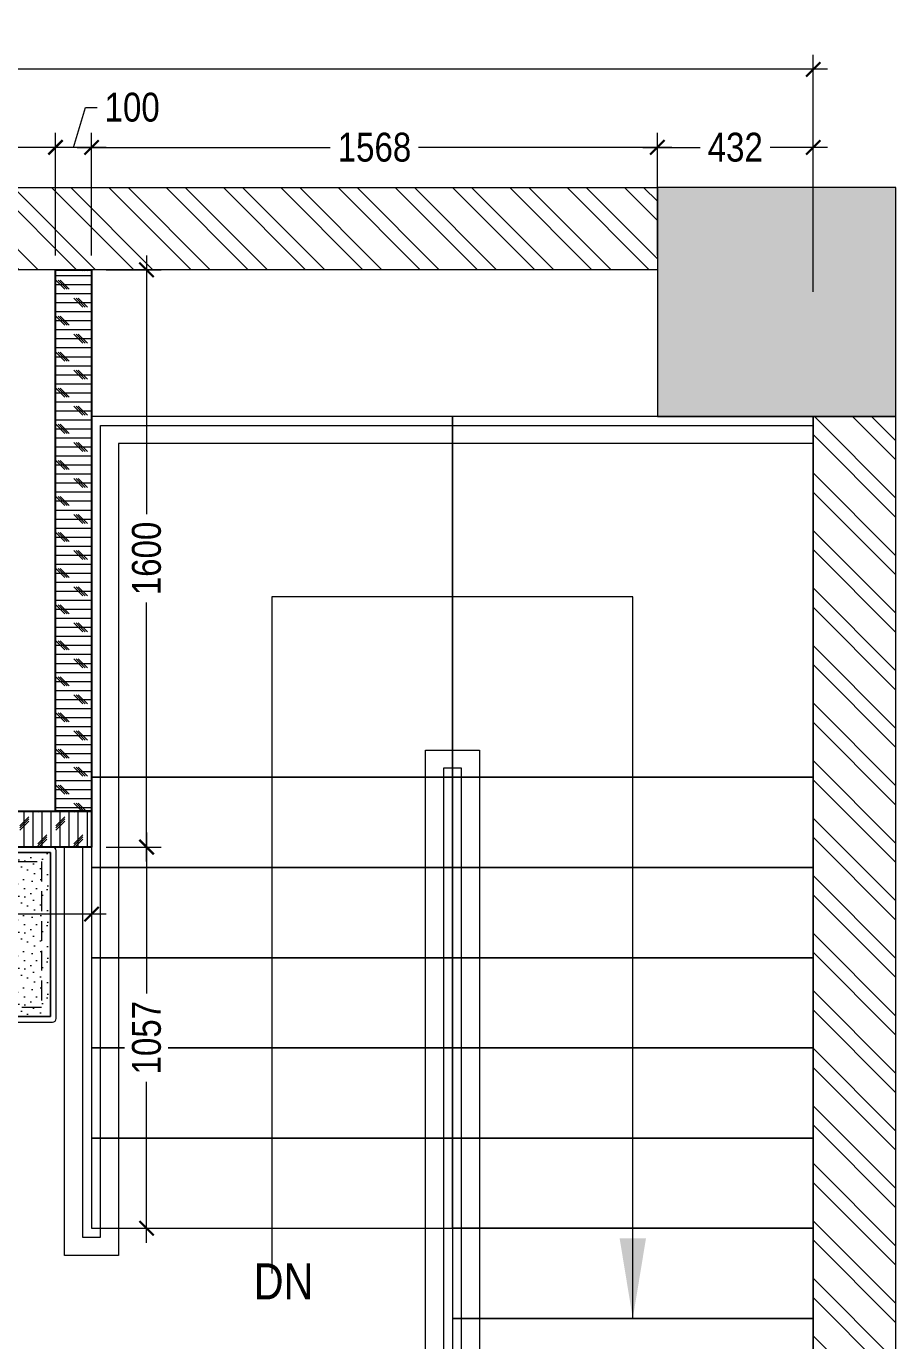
# Model space of a CAD drawing. Header units: millimetres. Extents: x 7389 to 27936, y -894474 to -881284.
# Drawn here: x 25323 to 27732, y -884927 to -881284 of the extents above; entities that cross this region are included whole.
import ezdxf
from ezdxf.lldxf.tags import DXFTag

# ---------------------------------------------------------------- set-up
doc = ezdxf.new("R2010")
doc.units = ezdxf.units.MM
doc.header["$LTSCALE"] = 40
doc.header["$MEASUREMENT"] = 0
doc.header["$PDMODE"] = 3
doc.linetypes.add('HIDDEN2', pattern=[0.1875, 0.125, -0.0625])
for name, color, linetype, lineweight in [('A-WALL-MASY', 1, 'Continuous', 9), ('Column', 243, 'Continuous', 9), ('Column hatch', 8, 'Continuous', 9), ('dimensions', 149, 'Continuous', 5), ('Floor-Unit', 1, 'Continuous', 13), ('IM-ANNO-HATCH', 8, 'Continuous', 5), ('LENS_HATCH', 251, 'Continuous', 5), ('LENS_PARTITION', 21, 'Continuous', 25), ('LN-ELEVATION-2', 103, 'Continuous', 20), ('LN-ELEVATION-5', 167, 'Continuous', 5), ('Steps', 4, 'Continuous', 9), ('wall hatch', 22, 'Continuous', 9)]:
    doc.layers.add(name, color=color, linetype=linetype, lineweight=lineweight)
doc.styles.get("Standard").update_dxf_attribs({"font": 'ARIALN.TTF'})
tags = doc.linetypes.add('DASHED2', pattern=[0.375, 0.25, -0.125]).pattern_tags.tags
tags[6:7] = [DXFTag(74, 4), DXFTag(75, 0), DXFTag(340, '0'), DXFTag(46, 1.0), DXFTag(50, 0.0), DXFTag(44, 0.0), DXFTag(45, 0.0)]
tags[4:5] = [DXFTag(74, 4), DXFTag(75, 0), DXFTag(340, '0'), DXFTag(46, 1.0), DXFTag(50, 0.0), DXFTag(44, 0.0), DXFTag(45, 0.0)]
doc.dimstyles.new('100MM', dxfattribs={"dimtxt": 100, "dimasz": 50, "dimexe": 50, "dimexo": 50, "dimtad": 1, "dimdec": 0, "dimtxsty": 'Standard', "dimblk": 'OBLIQUE', "dimcen": 2.5, "dimdle": 50, "dimclrd": 256, "dimclre": 256, "dimclrt": 1, "dimadec": 0, "dimazin": 0, "dimtfac": 1, "dimtdec": 0, "dimtmove": 0, "dimatfit": 3, "dimfxl": 50, "dimfxlon": 1, "dimlwd": -1, "dimlwe": -1, "dimarcsym": 0})
doc.dimstyles.new('Working', dxfattribs={"dimscale": 0.8, "dimtxt": 100, "dimasz": 50, "dimexe": 50, "dimexo": 50, "dimgap": 25, "dimtad": 0, "dimdec": 0, "dimzin": 0, "dimdsep": 46, "dimtxsty": 'Standard', "dimblk": 'ARCHTICK', "dimcen": 0, "dimdle": 50, "dimclrd": 250, "dimclre": 8, "dimclrt": 7, "dimadec": 0, "dimazin": 0, "dimtfac": 1, "dimtdec": 0, "dimtofl": 0, "dimtmove": 1, "dimatfit": 3, "dimfxl": 3, "dimtolj": 1, "dimlwd": 5, "dimlwe": 0, "dimarcsym": 0})

# ---------------------------------------------------------------- blocks, each defined once
blk = doc.blocks.new('swferarefgeaw')
at = {"layer": 'Column hatch'}
h = blk.add_hatch(color=256, dxfattribs=at)
h.dxf.hatch_style = 1
h.paths.add_polyline_path([(-18065.9, -4751.5), (-18065.9, -5361.3), (-17633.9, -5361.3), (-17633.9, -4751.5)])
h.paths.add_polyline_path([(-14686.5, -5361.3), (-14203.7, -5361.3), (-14203.7, -4726.1), (-14686.5, -4726.1)])
h.paths.add_polyline_path([(-17862.6, 0), (-18065.9, 0), (-18065.9, -330.3), (-17862.6, -330.3)])
h.paths.add_polyline_path([(-11053, -4751.5), (-11510.3, -4751.5), (-11510.3, -5361.3), (-11053, -5361.3)])
h.paths.add_polyline_path([(-5844.1, -4649.9), (-6326.9, -4649.9), (-6326.9, -5361.3), (-5844.1, -5361.3)])
h.paths.add_polyline_path([(0, -5361.3), (0, -4904), (-762.3, -4904), (-762.3, -5361.3)])
h.paths.add_polyline_path([(-660.6, 0), (-660.6, -635.2), (0, -635.2), (0, 0)])
at = {"layer": 'wall hatch'}
h = blk.add_hatch(dxfattribs=at)
h.set_pattern_fill('ANSI32', color=256, scale=300, angle=269.87)
h.set_pattern_definition([(314.87, (-17905439.1, 1618955.34), (79.7298001, 79.36881616), []), (314.87, (-17905439.22, 1618902.3), (79.7298001, 79.36881616), [])])
h.paths.add_polyline_path([(-14686.5, -5132.6), (-17633.9, -5132.6), (-17633.9, -5361.3), (-14686.5, -5361.3)])
h.paths.add_polyline_path([(-11510.3, -5158), (-14203.7, -5158), (-14203.7, -5361.3), (-11510.3, -5361.3)])
h.paths.add_polyline_path([(-6326.9, -5183.5), (-11053, -5183.5), (-11053, -5361.3), (-6326.9, -5361.3)])
h.paths.add_polyline_path([(-762.3, -5234.3), (-2058.1, -5234.3), (-2058.1, -4878.5), (-2185.2, -4878.5), (-2185.2, -5234.3), (-5844.1, -5234.3), (-5844.1, -5361.3), (-762.3, -5361.3)])
h.paths.add_polyline_path([(-228.7, -635.2), (-228.7, -3963.8), (-2210.6, -3963.8), (-2210.6, -4090.9), (-228.7, -4090.9), (-228.7, -4904), (0, -4904), (0, -635.2)])
h.paths.add_polyline_path([(-17862.6, 0), (-660.6, 0), (-660.6, -228.7), (-17862.6, -228.7)])
at = {"layer": 'A-WALL-MASY'}
for points in [[(-17862.6, 0), (-660.6, 0), (-660.6, -228.7), (-17862.6, -228.7)], [(-228.7, -635.2), (-228.7, -3963.8), (-2210.6, -3963.8), (-2210.6, -4090.9), (-228.7, -4090.9), (-228.7, -4904), (0, -4904), (0, -635.2)]]:
    blk.add_lwpolyline(points, close=True, dxfattribs=at)
at = {"layer": 'Column'}
blk.add_lwpolyline([(-660.6, -635.2), (0, -635.2), (0, 0), (-660.6, 0)], close=True, dxfattribs=at)
blk = doc.blocks.new('_Oblique')
at = {"color": 0, "linetype": 'ByBlock', "lineweight": -2}
blk.add_line((-0.5, -0.5), (0.5, 0.5), dxfattribs=at)
blk = doc.blocks.new('3 SEATER BENCH')
at = {"layer": 'LENS_HATCH', "lineweight": 0}
h = blk.add_hatch(dxfattribs=at)
h.set_pattern_fill('STIP1', color=177, scale=100, angle=90, pattern_type=2)
h.set_pattern_definition([(90, (-6617001.29, 170538.99), (-100, 6e-15), [0, -100]), (90, (-6616985.29, 170550.99), (-100, 6e-15), [0, -100]), (90, (-6616961.29, 170545.99), (-100, 6e-15), [0, -100]), (90, (-6616938.29, 170580.99), (-100, 6e-15), [0, -100]), (90, (-6616974.29, 170577.99), (-100, 6e-15), [0, -100]), (90, (-6616998.29, 170604.99), (-100, 6e-15), [0, -100]), (90, (-6617005.29, 170569.99), (-100, 6e-15), [0, -100]), (90, (-6616964.29, 170611.99), (-100, 6e-15), [0, -100]), (90, (-6616932.29, 170606.99), (-100, 6e-15), [0, -100]), (90, (-6616917.29, 170532.99), (-100, 6e-15), [0, -100]), (90, (-6616937.29, 170550.99), (-100, 6e-15), [0, -100]), (90, (-6616918.29, 170564.99), (-100, 6e-15), [0, -100]), (90, (-6616982.29, 170625.99), (-100, 6e-15), [0, -100]), (90, (-6616957.29, 170593.99), (-100, 6e-15), [0, -100]), (90, (-6616990.29, 170585.99), (-100, 6e-15), [0, -100]), (90, (-6616981.29, 170602.99), (-100, 6e-15), [0, -100]), (90, (-6616954.29, 170566.99), (-100, 6e-15), [0, -100]), (90, (-6617008.29, 170594.99), (-100, 6e-15), [0, -100]), (90, (-6616949.29, 170625.99), (-100, 6e-15), [0, -100]), (90, (-6616919.29, 170622.99), (-100, 6e-15), [0, -100])])
h.paths.add_polyline_path([(-653.5, -127.6), (-201.9, -127.6), (-201.9, 327.4), (-653.5, 327.4)])
h.paths.add_polyline_path([(249.8, -127.6), (-201.9, -127.6), (-201.9, 327.4), (249.8, 327.4)])
h.paths.add_polyline_path([(701.5, -127.6), (249.8, -127.6), (249.8, 327.4), (701.5, 327.4)])
at = {"layer": 'LN-ELEVATION-2', "ltscale": 0.5}
for points in [[(-653.5, -127.6), (-201.9, -127.6), (-201.9, 327.4), (-653.5, 327.4)], [(249.8, -127.6), (-201.9, -127.6), (-201.9, 327.4), (249.8, 327.4)], [(701.5, -127.6), (249.8, -127.6), (249.8, 327.4), (701.5, 327.4)]]:
    blk.add_lwpolyline(points, close=True, dxfattribs=at)
at = {"layer": 'LN-ELEVATION-5', "ltscale": 0.5}
blk.add_lwpolyline([(-658.5, -142.6), (706.5, -142.6, 0.414214), (716.5, -132.6), (716.5, 332.4, 0.414214), (706.5, 342.4), (-658.5, 342.4, 0.414214), (-668.5, 332.4), (-668.5, -132.6, 0.414214)], format="xyb", close=True, dxfattribs=at)
blk.add_lwpolyline([(-653.5, -127.6), (701.5, -127.6), (701.5, 327.4), (-653.5, 327.4)], close=True, dxfattribs=at)
at = {"layer": 'LN-ELEVATION-5', "linetype": 'HIDDEN2', "ltscale": 11}
blk.add_lwpolyline([(676.5, -102.6), (-628.5, -102.6), (-628.5, 302.4), (676.5, 302.4)], close=True, dxfattribs=at)
blk = doc.blocks.new('_ArchTick')
at = {"const_width": 0.15}
blk.add_lwpolyline([(-0.5, -0.5), (0.5, 0.5)], dxfattribs=at)
blk = doc.blocks.new('*D126')
at = {"layer": 'Defpoints', "color": 0, "ltscale": 50, "transparency": 16777216}
for p in [(25503.7, -881619.8), (25503.7, -881959.3), (27071.7, -881959.3)]:
    blk.add_point(p, dxfattribs=at)
at = {"layer": 'dimensions', "color": 8, "linetype": 'DASHED2', "lineweight": 0, "ltscale": 50, "transparency": 16777216}
for p, q in [((25503.7, -881919.3), (25503.7, -881579.8)), ((27071.7, -881919.3), (27071.7, -881579.8))]:
    blk.add_line(p, q, dxfattribs=at)
at = {"layer": 'dimensions', "color": 250, "linetype": 'DASHED2', "lineweight": 5, "ltscale": 50, "transparency": 16777216}
for p, q in [((25463.7, -881619.8), (26172.7, -881619.8)), ((27111.7, -881619.8), (26402.6, -881619.8))]:
    blk.add_line(p, q, dxfattribs=at)
at = {"layer": 'dimensions', "color": 250, "lineweight": 5, "ltscale": 50, "transparency": 16777216, "xscale": 40, "yscale": 40, "zscale": 40, "rotation": 180}
blk.add_blockref('_ArchTick', (25503.7, -881619.8), dxfattribs=at)
at = {"layer": 'dimensions', "color": 250, "lineweight": 5, "ltscale": 50, "transparency": 16777216, "xscale": 40, "yscale": 40, "zscale": 40}
blk.add_blockref('_ArchTick', (27071.7, -881619.8), dxfattribs=at)
at = {"layer": 'dimensions', "color": 7, "ltscale": 50, "transparency": 16777216, "insert": (26287.7, -881619.8), "char_height": 80, "attachment_point": 5, "bg_fill": 3, "box_fill_scale": 1.25, "bg_fill_color": 9, "bg_fill_true_color": 13158600, "bg_fill_transparency": 0}
blk.add_mtext('\\A1;1568', dxfattribs=at)
blk = doc.blocks.new('*D127')
at = {"layer": 'Defpoints', "color": 0, "ltscale": 50, "transparency": 16777216}
for p in [(25403.7, -881619.8), (25403.7, -881959.3), (25503.7, -881959.3)]:
    blk.add_point(p, dxfattribs=at)
at = {"layer": 'dimensions', "color": 250, "linetype": 'DASHED2', "lineweight": 5, "ltscale": 50, "transparency": 16777216}
for p, q in [((25453.7, -881619.8), (25486.9, -881509)), ((25486.9, -881509), (25526.9, -881509)), ((25543.7, -881619.8), (25363.7, -881619.8))]:
    blk.add_line(p, q, dxfattribs=at)
at = {"layer": 'dimensions', "color": 8, "linetype": 'DASHED2', "lineweight": 0, "ltscale": 50, "transparency": 16777216}
for p, q in [((25403.7, -881919.3), (25403.7, -881579.8)), ((25503.7, -881919.3), (25503.7, -881579.8))]:
    blk.add_line(p, q, dxfattribs=at)
at = {"layer": 'dimensions', "color": 250, "lineweight": 5, "ltscale": 50, "transparency": 16777216, "xscale": 40, "yscale": 40, "zscale": 40, "rotation": 180}
blk.add_blockref('_ArchTick', (25403.7, -881619.8), dxfattribs=at)
at = {"layer": 'dimensions', "color": 250, "lineweight": 5, "ltscale": 50, "transparency": 16777216, "xscale": 40, "yscale": 40, "zscale": 40}
blk.add_blockref('_ArchTick', (25503.7, -881619.8), dxfattribs=at)
at = {"layer": 'dimensions', "color": 7, "ltscale": 50, "transparency": 16777216, "insert": (25616.2, -881509), "char_height": 80, "attachment_point": 5, "bg_fill": 3, "box_fill_scale": 1.25, "bg_fill_color": 9, "bg_fill_true_color": 13158600, "bg_fill_transparency": 0}
blk.add_mtext('\\A1;100', dxfattribs=at)
blk = doc.blocks.new('*D128')
at = {"layer": 'Defpoints', "color": 0, "ltscale": 50, "transparency": 16777216}
for p in [(23003.7, -881619.8), (23003.7, -881959.3), (25403.7, -881959.3)]:
    blk.add_point(p, dxfattribs=at)
at = {"layer": 'dimensions', "color": 8, "linetype": 'DASHED2', "lineweight": 0, "ltscale": 50, "transparency": 16777216}
for p, q in [((23003.7, -881919.3), (23003.7, -881579.8)), ((25403.7, -881919.3), (25403.7, -881579.8))]:
    blk.add_line(p, q, dxfattribs=at)
at = {"layer": 'dimensions', "color": 250, "linetype": 'DASHED2', "lineweight": 5, "ltscale": 50, "transparency": 16777216}
for p, q in [((22963.7, -881619.8), (24085.3, -881619.8)), ((25443.7, -881619.8), (24322, -881619.8))]:
    blk.add_line(p, q, dxfattribs=at)
at = {"layer": 'dimensions', "color": 250, "lineweight": 5, "ltscale": 50, "transparency": 16777216, "xscale": 40, "yscale": 40, "zscale": 40, "rotation": 180}
blk.add_blockref('_ArchTick', (23003.7, -881619.8), dxfattribs=at)
at = {"layer": 'dimensions', "color": 250, "lineweight": 5, "ltscale": 50, "transparency": 16777216, "xscale": 40, "yscale": 40, "zscale": 40}
blk.add_blockref('_ArchTick', (25403.7, -881619.8), dxfattribs=at)
at = {"layer": 'dimensions', "color": 7, "ltscale": 50, "transparency": 16777216, "insert": (24203.7, -881619.8), "char_height": 80, "attachment_point": 5, "bg_fill": 3, "box_fill_scale": 1.25, "bg_fill_color": 9, "bg_fill_true_color": 13158600, "bg_fill_transparency": 0}
blk.add_mtext('\\A1;2400', dxfattribs=at)
blk = doc.blocks.new('*D137')
at = {"layer": 'Defpoints', "color": 0, "ltscale": 50, "transparency": 16777216}
for p in [(27503.7, -881619.8), (27071.7, -881959.3), (27503.7, -882390.9)]:
    blk.add_point(p, dxfattribs=at)
at = {"layer": 'dimensions', "color": 8, "linetype": 'DASHED2', "lineweight": 0, "ltscale": 50, "transparency": 16777216}
for p, q in [((27071.7, -881919.3), (27071.7, -881579.8)), ((27503.7, -882019.8), (27503.7, -881579.8))]:
    blk.add_line(p, q, dxfattribs=at)
at = {"layer": 'dimensions', "color": 250, "linetype": 'DASHED2', "lineweight": 5, "ltscale": 50, "transparency": 16777216}
for p, q in [((27031.7, -881619.8), (27194.2, -881619.8)), ((27543.7, -881619.8), (27381.2, -881619.8))]:
    blk.add_line(p, q, dxfattribs=at)
at = {"layer": 'dimensions', "color": 250, "lineweight": 5, "ltscale": 50, "transparency": 16777216, "xscale": 40, "yscale": 40, "zscale": 40, "rotation": 180}
blk.add_blockref('_ArchTick', (27071.7, -881619.8), dxfattribs=at)
at = {"layer": 'dimensions', "color": 250, "lineweight": 5, "ltscale": 50, "transparency": 16777216, "xscale": 40, "yscale": 40, "zscale": 40}
blk.add_blockref('_ArchTick', (27503.7, -881619.8), dxfattribs=at)
at = {"layer": 'dimensions', "color": 7, "ltscale": 50, "transparency": 16777216, "insert": (27287.7, -881619.8), "char_height": 80, "attachment_point": 5, "bg_fill": 3, "box_fill_scale": 1.25, "bg_fill_color": 9, "bg_fill_true_color": 13158600, "bg_fill_transparency": 0}
blk.add_mtext('\\A1;432', dxfattribs=at)
blk = doc.blocks.new('*D138')
at = {"layer": 'Defpoints', "color": 0, "ltscale": 50, "transparency": 16777216}
for p in [(9869.7, -881403.5), (9869.7, -881845), (27503.7, -882365.9)]:
    blk.add_point(p, dxfattribs=at)
at = {"layer": 'dimensions', "color": 8, "linetype": 'DASHED2', "lineweight": 0, "ltscale": 50, "transparency": 16777216}
for p, q in [((9869.7, -881803.5), (9869.7, -881363.5)), ((27503.7, -881803.5), (27503.7, -881363.5))]:
    blk.add_line(p, q, dxfattribs=at)
at = {"layer": 'dimensions', "color": 250, "linetype": 'DASHED2', "lineweight": 5, "ltscale": 50, "transparency": 16777216}
for p, q in [((9829.7, -881403.5), (18366.6, -881403.5)), ((27543.7, -881403.5), (19006.8, -881403.5))]:
    blk.add_line(p, q, dxfattribs=at)
at = {"layer": 'dimensions', "color": 250, "lineweight": 5, "ltscale": 50, "transparency": 16777216, "xscale": 40, "yscale": 40, "zscale": 40, "rotation": 180}
blk.add_blockref('_ArchTick', (9869.7, -881403.5), dxfattribs=at)
at = {"layer": 'dimensions', "color": 250, "lineweight": 5, "ltscale": 50, "transparency": 16777216, "xscale": 40, "yscale": 40, "zscale": 40}
blk.add_blockref('_ArchTick', (27503.7, -881403.5), dxfattribs=at)
at = {"layer": 'dimensions', "color": 7, "ltscale": 50, "transparency": 16777216, "insert": (18686.7, -881403.5), "char_height": 80, "attachment_point": 5, "bg_fill": 3, "box_fill_scale": 1.25, "bg_fill_color": 9, "bg_fill_true_color": 13158600, "bg_fill_transparency": 0}
blk.add_mtext('\\A1;17634 [57\'-10"]', dxfattribs=at)
blk = doc.blocks.new('*D160')
at = {"layer": 'Defpoints', "color": 0, "ltscale": 50, "transparency": 16777216}
for p in [(23753.7, -883559.3), (25503.7, -883559.3), (25503.7, -883745)]:
    blk.add_point(p, dxfattribs=at)
at = {"layer": 'dimensions', "color": 8, "linetype": 'DASHED2', "lineweight": 0, "ltscale": 50, "transparency": 16777216}
for p, q in [((23753.7, -883599.3), (23753.7, -883785)), ((25503.7, -883599.3), (25503.7, -883785))]:
    blk.add_line(p, q, dxfattribs=at)
at = {"layer": 'dimensions', "color": 250, "linetype": 'DASHED2', "lineweight": 5, "ltscale": 50, "transparency": 16777216}
for p, q in [((23713.7, -883745), (24513.9, -883745)), ((25543.7, -883745), (24743.4, -883745))]:
    blk.add_line(p, q, dxfattribs=at)
at = {"layer": 'dimensions', "color": 250, "lineweight": 5, "ltscale": 50, "transparency": 16777216, "xscale": 40, "yscale": 40, "zscale": 40, "rotation": 180}
blk.add_blockref('_ArchTick', (23753.7, -883745), dxfattribs=at)
at = {"layer": 'dimensions', "color": 250, "lineweight": 5, "ltscale": 50, "transparency": 16777216, "xscale": 40, "yscale": 40, "zscale": 40}
blk.add_blockref('_ArchTick', (25503.7, -883745), dxfattribs=at)
at = {"layer": 'dimensions', "color": 7, "ltscale": 50, "transparency": 16777216, "insert": (24628.7, -883745), "char_height": 80, "attachment_point": 5, "bg_fill": 3, "box_fill_scale": 1.25, "bg_fill_color": 9, "bg_fill_true_color": 13158600, "bg_fill_transparency": 0}
blk.add_mtext('\\A1;1750', dxfattribs=at)
blk = doc.blocks.new('*D169')
at = {"layer": 'Defpoints', "color": 0, "ltscale": 50, "transparency": 16777216}
for p in [(25503.7, -881959.3), (25503.7, -883559.3), (25656.1, -883559.3)]:
    blk.add_point(p, dxfattribs=at)
at = {"layer": 'dimensions', "color": 250, "linetype": 'DASHED2', "lineweight": 5, "ltscale": 50, "transparency": 16777216}
for p, q in [((25656.1, -881919.3), (25656.1, -882644.6)), ((25656.1, -883599.3), (25656.1, -882874.1))]:
    blk.add_line(p, q, dxfattribs=at)
at = {"layer": 'dimensions', "color": 8, "linetype": 'DASHED2', "lineweight": 0, "ltscale": 50, "transparency": 16777216}
for p, q in [((25543.7, -881959.3), (25696.1, -881959.3)), ((25543.7, -883559.3), (25696.1, -883559.3))]:
    blk.add_line(p, q, dxfattribs=at)
at = {"layer": 'dimensions', "color": 250, "lineweight": 5, "ltscale": 50, "transparency": 16777216, "xscale": 40, "yscale": 40, "zscale": 40}
for p, rotation in [((25656.1, -881959.3), 90), ((25656.1, -883559.3), 270)]:
    blk.add_blockref('_ArchTick', p, dxfattribs=dict(at, rotation=rotation))
at = {"layer": 'dimensions', "color": 7, "ltscale": 50, "transparency": 16777216, "insert": (25656.1, -882759.3), "char_height": 80, "attachment_point": 5, "rotation": 90, "bg_fill": 3, "box_fill_scale": 1.25, "bg_fill_color": 9, "bg_fill_true_color": 13158600, "bg_fill_transparency": 0}
blk.add_mtext('\\A1;1600', dxfattribs=at)
blk = doc.blocks.new('*D170')
at = {"layer": 'Defpoints', "color": 0, "ltscale": 50, "transparency": 16777216}
for p in [(25503.7, -883559.3), (25503.7, -884615.9), (25656.1, -884615.9)]:
    blk.add_point(p, dxfattribs=at)
at = {"layer": 'dimensions', "color": 250, "linetype": 'DASHED2', "lineweight": 5, "ltscale": 50, "transparency": 16777216}
for p, q in [((25656.1, -883519.3), (25656.1, -883972.8)), ((25656.1, -884655.9), (25656.1, -884202.5))]:
    blk.add_line(p, q, dxfattribs=at)
at = {"layer": 'dimensions', "color": 8, "linetype": 'DASHED2', "lineweight": 0, "ltscale": 50, "transparency": 16777216}
for p, q in [((25543.7, -883559.3), (25696.1, -883559.3)), ((25543.7, -884615.9), (25696.1, -884615.9))]:
    blk.add_line(p, q, dxfattribs=at)
at = {"layer": 'dimensions', "color": 250, "lineweight": 5, "ltscale": 50, "transparency": 16777216, "xscale": 40, "yscale": 40, "zscale": 40}
for p, rotation in [((25656.1, -883559.3), 90), ((25656.1, -884615.9), 270)]:
    blk.add_blockref('_ArchTick', p, dxfattribs=dict(at, rotation=rotation))
at = {"layer": 'dimensions', "color": 7, "ltscale": 50, "transparency": 16777216, "insert": (25656.1, -884087.6), "char_height": 80, "attachment_point": 5, "rotation": 90, "bg_fill": 3, "box_fill_scale": 1.25, "bg_fill_color": 9, "bg_fill_true_color": 13158600, "bg_fill_transparency": 0}
blk.add_mtext('\\A1;1057', dxfattribs=at)

msp = doc.modelspace()

# ---------------------------------------------------------------- hatches: boundary and pattern name
at = {"layer": 'IM-ANNO-HATCH'}
h = msp.add_hatch(dxfattribs=at)
h.set_pattern_fill('CORK', color=256, scale=200)
h.set_pattern_definition([(0, (-2583.075, 0), (0, 25), []), (135, (-2570.575, -12.5), (-50, -50), [35.355339, -35.355339]), (135, (-2564.325, -12.5), (-50, -50), [35.355339, -35.355339]), (135, (-2558.075, -12.5), (-50, -50), [35.355339, -35.355339])])
h.paths.add_polyline_path([(25503.7, -883459.3), (25403.7, -883459.3), (25403.7, -881959.3), (25503.7, -881959.3)])
h = msp.add_hatch(dxfattribs=at)
h.set_pattern_fill('CORK', color=256, scale=200, angle=90)
h.set_pattern_definition([(90, (-2583.075, 0), (-25, 1e-15), []), (225, (-2570.575, 12.5), (50, -50), [35.355339, -35.355339]), (225, (-2570.575, 18.75), (50, -50), [35.355339, -35.355339]), (225, (-2570.575, 25), (50, -50), [35.355339, -35.355339])])
h.paths.add_polyline_path([(23753.7, -883459.3), (25503.7, -883459.3), (25503.7, -883559.3), (23753.7, -883559.3)])

# ---------------------------------------------------------------- linework, layer by layer
at = {"layer": 'LENS_PARTITION'}
for points in [[(25503.7, -883459.3), (25403.7, -883459.3), (25403.7, -881959.3), (25503.7, -881959.3)], [(23753.7, -883459.3), (25503.7, -883459.3), (25503.7, -883559.3), (23753.7, -883559.3)]]:
    msp.add_lwpolyline(points, close=True, dxfattribs=at)
at = {"layer": 'Steps', "color": 6, "ltscale": 11}
for points in [[(25428.7, -883559.3), (25478.7, -883559.3), (25478.7, -884640.9), (25528.7, -884640.9), (25528.7, -882390.9), (27503.7, -882390.9), (27503.7, -882440.9), (25578.7, -882440.9), (25578.7, -884690.9), (25428.7, -884690.9)], [(26578.7, -885694.5), (26528.7, -885694.5), (26528.7, -883340.9), (26478.7, -883340.9), (26478.7, -885694.5), (26428.7, -885694.5), (26428.7, -885540.9), (26428.7, -885540.9), (26428.7, -883290.9), (26578.7, -883290.9)]]:
    msp.add_lwpolyline(points, close=True, dxfattribs=at)
at = {"layer": 'Steps', "ltscale": 11}
for points in [[(25503.7, -883365.9), (26503.7, -883365.9), (26503.7, -882365.9), (25503.7, -882365.9)], [(26503.7, -883365.9), (27503.7, -883365.9), (27503.7, -882365.9), (26503.7, -882365.9)], [(25503.7, -883365.9), (25503.7, -883615.9), (26503.7, -883615.9), (26503.7, -883365.9)], [(26503.7, -883365.9), (26503.7, -883615.9), (27503.7, -883615.9), (27503.7, -883365.9)], [(25503.7, -883615.9), (25503.7, -883865.9), (26503.7, -883865.9), (26503.7, -883615.9)], [(26503.7, -883615.9), (26503.7, -883865.9), (27503.7, -883865.9), (27503.7, -883615.9)], [(25503.7, -883865.9), (25503.7, -884115.9), (26503.7, -884115.9), (26503.7, -883865.9)], [(26503.7, -883865.9), (26503.7, -884115.9), (27503.7, -884115.9), (27503.7, -883865.9)], [(25503.7, -884115.9), (25503.7, -884365.9), (26503.7, -884365.9), (26503.7, -884115.9)], [(26503.7, -884115.9), (26503.7, -884365.9), (27503.7, -884365.9), (27503.7, -884115.9)], [(25503.7, -884365.9), (25503.7, -884615.9), (26503.7, -884615.9), (26503.7, -884365.9)], [(26503.7, -884365.9), (26503.7, -884615.9), (27503.7, -884615.9), (27503.7, -884365.9)], [(26503.7, -884615.9), (26503.7, -884865.9), (27503.7, -884865.9), (27503.7, -884615.9)], [(26503.7, -884865.9), (26503.7, -885115.9), (27503.7, -885115.9), (27503.7, -884865.9)]]:
    msp.add_lwpolyline(points, close=True, dxfattribs=at)

# ---------------------------------------------------------------- block references
msp.add_blockref('swferarefgeaw', (27732.3, -881730.7))
at = {"layer": 'Floor-Unit'}
msp.add_blockref('3 SEATER BENCH', (24688.8, -883901.7), dxfattribs=at)

# ---------------------------------------------------------------- texts
at = {"layer": 'Steps', "insert": (25953.1, -884712.9), "char_height": 100, "width": 114.081, "attachment_point": 1}
msp.add_mtext('DN', dxfattribs=at)

# ---------------------------------------------------------------- leaders
at = {"layer": 'Steps'}
msp.add_leader([(27003.7, -884865.9), (27003.7, -882865.9), (26003.7, -882865.9), (26003.7, -884741)], dimstyle='100MM', override={"dimasz": 222, "dimtad": 0, "dimfxl": 300, "dimarcsym": 1}, dxfattribs=at)

# ---------------------------------------------------------------- next in the draw order: dimensions: what is measured, and where the dimension line sits
at = {"layer": 'dimensions', "color": 3, "ltscale": 50, "true_color": 0x15f609}
for base, p1, p2, picture, middle in [((25503.7, -881619.8), (27071.7, -881959.3), (25503.7, -881959.3), '*D126', (26287.7, -881619.8)), ((25503.7, -883745), (23753.7, -883559.3), (25503.7, -883559.3), '*D160', (24628.7, -883745))]:
    dim = msp.add_linear_dim(base=base, p1=p1, p2=p2, dimstyle='Working', override={"dimfxl": 500, "dimfxlon": 1, "dimtfill": 1, "dimarcsym": 1}, dxfattribs=at)
    dim.commit()
    dim.dimension.update_dxf_attribs({"geometry": picture, "text_midpoint": middle})

# ---------------------------------------------------------------- next in the draw order: dimensions: what is measured, and where the dimension line sits
for base, p1, p2, picture, middle in [((25403.7, -881619.8), (25503.7, -881959.3), (25403.7, -881959.3), '*D127', (25546.9, -881509)), ((27503.7, -881619.8), (27071.7, -881959.3), (27503.7, -882390.9), '*D137', (27287.7, -881619.8))]:
    dim = msp.add_linear_dim(base=base, p1=p1, p2=p2, dimstyle='Working', override={"dimfxl": 500, "dimfxlon": 1, "dimtfill": 1, "dimarcsym": 1}, dxfattribs=at)
    dim.commit()
    dim.dimension.update_dxf_attribs({"geometry": picture, "text_midpoint": middle})

# ---------------------------------------------------------------- next in the draw order: dimensions: what is measured, and where the dimension line sits
dim = msp.add_linear_dim(base=(23003.7, -881619.8), p1=(25403.7, -881959.3), p2=(23003.7, -881959.3), dimstyle='Working', override={"dimfxl": 500, "dimfxlon": 1, "dimtfill": 1, "dimarcsym": 1}, dxfattribs=at)
dim.commit()
dim.dimension.update_dxf_attribs({"geometry": '*D128', "text_midpoint": (24203.7, -881619.8)})

# ---------------------------------------------------------------- next in the draw order: dimensions: what is measured, and where the dimension line sits
at = {"layer": 'dimensions', "ltscale": 50}
dim = msp.add_linear_dim(base=(9869.7, -881403.5), p1=(27503.7, -882365.9), p2=(9869.7, -881845), dimstyle='Working', override={"dimfxl": 500, "dimfxlon": 1, "dimtfill": 1, "dimarcsym": 1}, dxfattribs=at)
dim.commit()
dim.dimension.update_dxf_attribs({"geometry": '*D138', "text_midpoint": (18686.7, -881403.5)})

# ---------------------------------------------------------------- next in the draw order: dimensions: what is measured, and where the dimension line sits
at = {"layer": 'dimensions', "color": 3, "ltscale": 50, "true_color": 0x15f609}
dim = msp.add_linear_dim(base=(25656.1, -883559.3), p1=(25503.7, -881959.3), p2=(25503.7, -883559.3), angle=90, dimstyle='Working', override={"dimfxl": 500, "dimfxlon": 1, "dimtfill": 1, "dimarcsym": 1}, dxfattribs=at)
dim.commit()
dim.dimension.update_dxf_attribs({"geometry": '*D169', "text_midpoint": (25656.1, -882759.3)})

# ---------------------------------------------------------------- next in the draw order: dimensions: what is measured, and where the dimension line sits
dim = msp.add_linear_dim(base=(25656.1, -884615.9), p1=(25503.7, -883559.3), p2=(25503.7, -884615.9), angle=90, dimstyle='Working', override={"dimfxl": 500, "dimfxlon": 1, "dimtfill": 1, "dimarcsym": 1}, dxfattribs=at)
dim.commit()
dim.dimension.update_dxf_attribs({"geometry": '*D170', "text_midpoint": (25656.1, -884087.6)})

doc.saveas('drawing.dxf')
